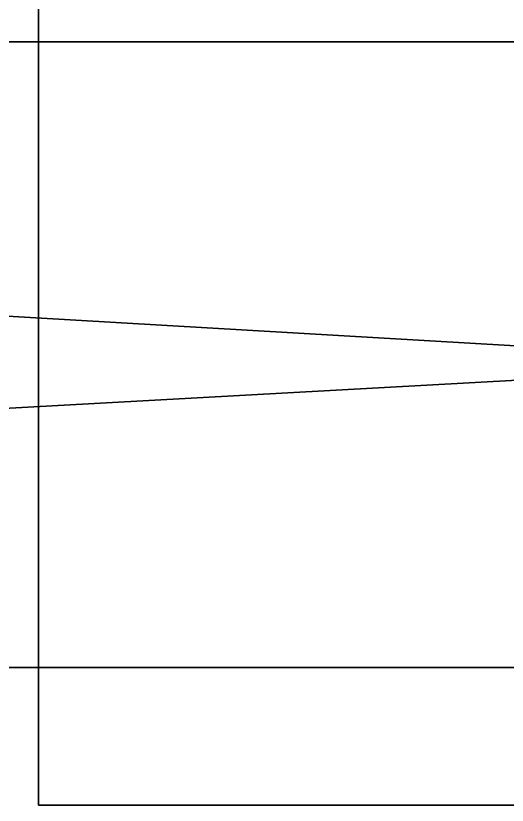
# Model space of a CAD drawing. Header units: inches. Extents: x 62 to 1153, y 3 to 780.
# Drawn here: x 92.45 to 95.59, y 25.82 to 30.87 of the extents above; entities that cross this region are included whole.
import ezdxf

# ---------------------------------------------------------------- set-up
doc = ezdxf.new("R2010")
doc.units = ezdxf.units.IN
doc.header["$MEASUREMENT"] = 0
doc.layers.add('Axel', color=2, linetype='Continuous')
doc.layers.add('Main_Gear', color=4, linetype='Continuous')

msp = doc.modelspace()

# ---------------------------------------------------------------- linework, layer by layer
at = {"layer": 'Axel'}
for points in [[(130.8586, 26.7013, -16.145), (62.3586, 30.7013, -16.145), (62.3586, 26.7013, -16.145)], [(62.3586, 30.7013, -16.145), (130.8586, 26.7013, -16.145), (134.8586, 30.7013, -16.145)], [(62.3586, 30.7013, -16.145), (134.8586, 30.7013, -20.145), (62.3586, 30.7013, -20.145)], [(134.8586, 30.7013, -20.145), (62.3586, 30.7013, -16.145), (134.8586, 30.7013, -16.145)], [(134.8586, 30.7013, -20.145), (62.3586, 26.7013, -20.145), (62.3586, 30.7013, -20.145)], [(62.3586, 26.7013, -20.145), (134.8586, 30.7013, -20.145), (130.8586, 26.7013, -20.145)], [(130.8586, 26.7013, -16.145), (62.3586, 26.7013, -20.145), (130.8586, 26.7013, -20.145)], [(62.3586, 26.7013, -20.145), (130.8586, 26.7013, -16.145), (62.3586, 26.7013, -16.145)]]:
    msp.add_3dface(points, dxfattribs=at)
at = {"layer": 'Main_Gear'}
for points in [[(92.5939, 25.8203, -7.4682), (92.5939, 32.0203, -11.4682), (92.5939, 32.0203, -7.4682)], [(92.5939, 32.0203, -11.4682), (92.5939, 25.8203, -7.4682), (92.5939, 25.8203, -11.4682)], [(92.5939, 25.8203, -7.4682), (98.7939, 25.8203, -11.4682), (92.5939, 25.8203, -11.4682)], [(98.7939, 25.8203, -11.4682), (92.5939, 25.8203, -7.4682), (98.7939, 25.8203, -7.4682)]]:
    msp.add_3dface(points, dxfattribs=at)

doc.saveas('drawing.dxf')
